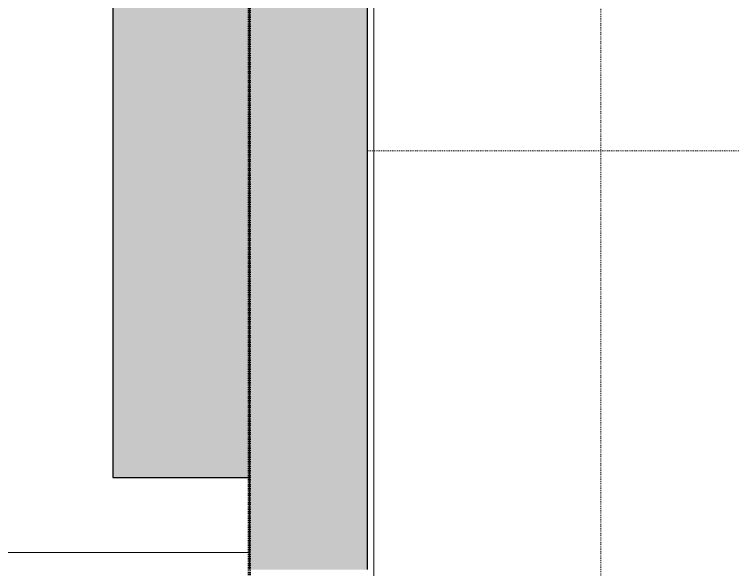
# Model space of a CAD drawing. Header units: inches. Extents: x -1287 to 1590, y -3558 to 989.
# Drawn here: x -31 to 69.1, y 388.4 to 465.7 of the extents above; entities that cross this region are included whole.
import ezdxf

# ---------------------------------------------------------------- set-up
doc = ezdxf.new("R2010")
doc.units = ezdxf.units.IN
doc.header["$MEASUREMENT"] = 0
doc.linetypes.add('Dash', pattern=[0.25, 0.125, -0.125])
doc.linetypes.add('Dash_2_', pattern=[0.25, 0.125, -0.125])
for name, color, linetype, lineweight in [('A-ANNO-MATC', 214, 'Dash', 140), ('A-DETL', 90, 'Continuous', 9), ('A-FLOR', 192, 'Continuous', 18), ('A-WALL', 113, 'Continuous', 18), ('A-WALL-PATT', 111, 'Continuous', 18), ('G-ANNO-SYMB', 111, 'Continuous', 9)]:
    doc.layers.add(name, color=color, linetype=linetype, lineweight=lineweight)

# ---------------------------------------------------------------- blocks, each defined once
blk = doc.blocks.new('Floors 1 - Floors 1-7407587-1st Floor Construction')
at = {"layer": 'A-FLOR'}
for p, q in [((1.72, 390.78), (-58.28, 390.78)), ((-58.28, 390.78), (-58.28, 330.78))]:
    blk.add_line(p, q, dxfattribs=at)

msp = doc.modelspace()

# ---------------------------------------------------------------- hatches: boundary and pattern name
at = {"layer": 'A-WALL-PATT', "lineweight": 9}
h = msp.add_hatch(color=7, dxfattribs=at)
h.paths.add_polyline_path([(1.72, -1.17), (18.22, -1.17), (18.22, 116.22), (1.72, 116.22), (1.72, 47.47)], flags=0)
h.paths.add_polyline_path([(1.72, 154.72), (18.22, 154.72), (18.22, 335.37), (1.72, 335.37), (1.72, 158.24)], flags=0)
h.paths.add_polyline_path([(1.72, 388.37), (18.22, 388.37), (18.22, 814.52), (1.72, 814.52), (1.72, 423.46)], flags=0)
msp.add_hatch(color=7, dxfattribs=at).paths.add_polyline_path([(1.72, 401.18), (1.72, 496.57), (-17.28, 496.57), (-17.28, 401.18)], flags=0)

# ---------------------------------------------------------------- linework, layer by layer
at = {"layer": 'A-ANNO-MATC'}
msp.add_line((1.72, 857.52), (1.72, -90.48), dxfattribs=at)
at = {"layer": 'A-DETL', "linetype": 'Dash', "lineweight": 18}
msp.add_line((96.98, 446.68), (18.22, 446.68), dxfattribs=at)
at = {"layer": 'A-FLOR'}
msp.add_line((19.08, 543.59), (19.08, 337.59), dxfattribs=at)
at = {"layer": 'A-WALL', "color": 8, "lineweight": 30}
for p, q in [((18.22, 388.37), (18.22, 814.52)), ((1.72, 543.68), (1.72, 388.37)), ((-17.28, 496.57), (-17.28, 401.18)), ((-17.28, 401.18), (1.72, 401.18))]:
    msp.add_line(p, q, dxfattribs=at)
at = {"layer": 'G-ANNO-SYMB', "linetype": 'Dash_2_'}
msp.add_line((50.74, 980.7), (50.74, -194.11), dxfattribs=at)

# ---------------------------------------------------------------- block references
at = {"layer": 'A-FLOR'}
msp.add_blockref('Floors 1 - Floors 1-7407587-1st Floor Construction', (0, 0), dxfattribs=at)

doc.saveas('drawing.dxf')
